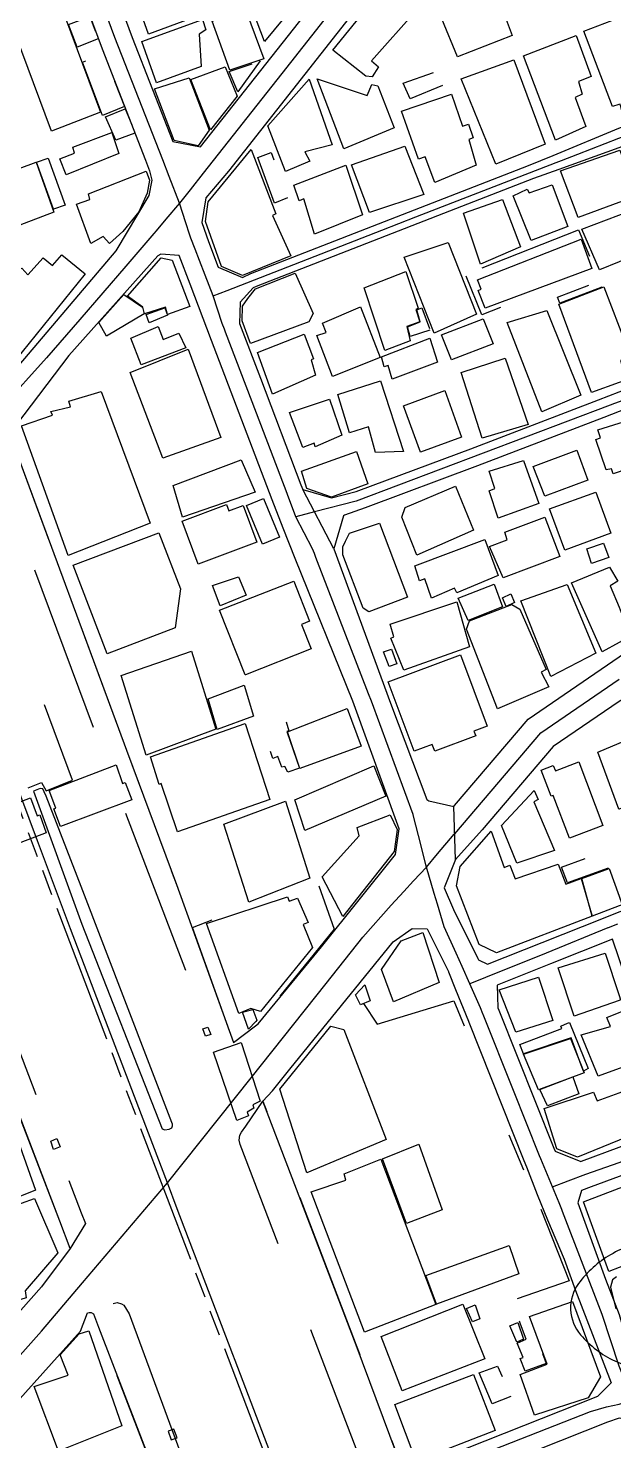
# Model space of a CAD drawing. Header units: millimetres. Extents: x 198785 to 203305, y 542885 to 545889.
# Drawn here: x 202082.1 to 202209.3, y 545087.1 to 545394.1 of the extents above; entities that cross this region are included whole.
import ezdxf

# ---------------------------------------------------------------- set-up
doc = ezdxf.new("R2010")
doc.units = ezdxf.units.MM
for name, pattern in [('FENCE_25K', [54.3, 28.7, -9.2, -16.4]), ('HIDDEN_BULD_25K', [28.8, 18.4, -10.4]), ('HIDDEN_IN_25K', [56.5, 36.5, -20]), ('HIDDEN_SIGUNGU_25K', [51.2, 30.4, -3.2, 5.6, -3.2, 5.6, -3.2])]:
    doc.linetypes.add(name, pattern=pattern)
for name, color, linetype in [('A0013114', 253, 'Continuous'), ('A0013117', 253, 'Continuous'), ('A0023214', 253, 'Continuous'), ('A0023217', 253, 'Continuous'), ('A0033324', 253, 'Continuous'), ('A0043325', 253, 'Continuous'), ('A0053326', 253, 'Continuous'), ('B0014111', 253, 'Continuous'), ('B0014112', 253, 'Continuous'), ('B0014113', 253, 'Continuous'), ('B0014116', 253, 'Continuous'), ('B0014118', 253, 'Continuous'), ('B0014511', 253, 'Continuous'), ('B0024120', 253, 'Continuous'), ('C0076117', 253, 'Continuous'), ('C0523121', 253, 'Continuous'), ('F0017111', 253, 'Continuous'), ('G0018113', 253, 'Continuous')]:
    doc.layers.add(name, color=color, linetype=linetype)

# ---------------------------------------------------------------- blocks, each defined once
blk = doc.blocks.new('B0014511')
at = {"layer": 'B0014511'}
blk.add_lwpolyline([(-31.17, -1.27, 0.169014), (-29, -6.77, 0.105159), (-21.57, -12.43, 0.067248), (-11.97, -15.47, 0.053397), (0.67, -16.3, 0.053397), (13.19, -14.44, 0.067248), (22.51, -10.63, 0.105159), (29.45, -4.38, 0.169014), (31.17, 1.27, 0.169014), (29, 6.77, 0.105159), (21.57, 12.43, 0.067248), (11.97, 15.47, 0.053397), (-0.67, 16.3, 0.053397), (-13.19, 14.44, 0.067248), (-22.51, 10.63, 0.105159), (-29.45, 4.38, 0.169014)], format="xyb", close=True, dxfattribs=at)
for points in [[(16.58, 13.62), (16.58, -13.46)], [(-18.64, 12.26), (-18.64, -13.46)], [(-18.64, -0.94), (16.58, -0.94)]]:
    blk.add_lwpolyline(points, dxfattribs=at)

msp = doc.modelspace()

# ---------------------------------------------------------------- linework, layer by layer
at = {"layer": 'A0013114'}
for points in [[(202077.97, 545306), (202103.44, 545237.18), (202114.27, 545207.98), (202126.66, 545173.68), (202131.45, 545177.28), (202132.05, 545177.74), (202145.81, 545194.49), (202161.83, 545214.53)], [(202174.52, 545224.98), (202174.71, 545225.19), (202190.72, 545243.97), (202210.44, 545257.51), (202215.41, 545260.93), (202219.99, 545264.12), (202231.32, 545268.96), (202298.35, 545293.92), (202300.14, 545295.19), (202300.19, 545295.25)], [(202303.25, 545285.94), (202295.74, 545283.37), (202286.27, 545279.8), (202249.75, 545266.33), (202235.05, 545259.68), (202224.42, 545255.14), (202215.69, 545250.85), (202210.44, 545247.81), (202196.12, 545237.98), (202180.72, 545219.91), (202174.9, 545213.46)], [(202091.18, 545128.94), (202088.91, 545134.88), (202061.04, 545207.8), (202041.96, 545258.97), (202040.16, 545260.24)], [(202163.6, 545080.31), (202153.34, 545107.92), (202133.06, 545160.92), (202135.14, 545163.15), (202138.87, 545167.9), (202161.37, 545195.55), (202165.5, 545198.43)], [(202096.22, 545114.68), (202097.3, 545111.82), (202114.16, 545068.19), (202119.46, 545054.47), (202123.86, 545043.1), (202133.63, 545014.91), (202131.42, 545012.22), (202096.2, 544996.21), (202086.64, 544993.03)]]:
    msp.add_lwpolyline(points, dxfattribs=at)
at = {"layer": 'A0013117'}
for points in [[(202074.94, 545472.99), (202084.16, 545449.44), (202090.42, 545430.48), (202104.65, 545392.09), (202113.48, 545369.49), (202119.52, 545368.32), (202152.78, 545410.54), (202151.73, 545413.45), (202145.38, 545430.56), (202137.03, 545453.11), (202137, 545453.19), (202135.5, 545457.38), (202134.5, 545460.77), (202133.32, 545464.77), (202118.47, 545503.88), (202118.3, 545504.25), (202117.57, 545504.69), (202112.63, 545506.42)], [(202014.79, 545467.94), (202035.53, 545475.89), (202037.8, 545476.78), (202039.58, 545477.47), (202042.59, 545478.64), (202058.1, 545484.67), (202058.52, 545484.85), (202064.78, 545482), (202064.81, 545481.94), (202083.83, 545428.1), (202098.1, 545389.6), (202107.57, 545365.38), (202108.39, 545363.07), (202108.89, 545361.06), (202108.28, 545357.7), (202101.09, 545345.74), (202080.01, 545320.86), (202073.35, 545322.8)], [(202265.26, 545397.19), (202259.98, 545412.01), (202252.89, 545430.78), (202251.6, 545433.61), (202244.01, 545436.47), (202210.39, 545423.4), (202188.52, 545414.72), (202165.34, 545406.28), (202165.28, 545406.26), (202159.34, 545404.08), (202156.1, 545401.84), (202125.54, 545363.04), (202120.65, 545357.25), (202119.75, 545351.87), (202121.22, 545347.72), (202123.34, 545342.14), (202128.64, 545339.93), (202130.41, 545340.75), (202171.21, 545356.64), (202190.78, 545364.23), (202196.13, 545366.44), (202210.41, 545372.37), (202264.28, 545393.37), (202265.26, 545397.19)], [(202277.52, 545341.18), (202282.26, 545348.84), (202274.65, 545370.88), (202268.3, 545388.68), (202264.95, 545389.34), (202210.41, 545368.07), (202197.38, 545363.41), (202191.86, 545361.44), (202172.29, 545353.85), (202131.59, 545337.99), (202130.95, 545337.69), (202128.14, 545334.54), (202127.98, 545329.91), (202132.5, 545318.01), (202141.26, 545294.85), (202141.74, 545293.83), (202147.93, 545292.01), (202153.33, 545293.42), (202153.91, 545293.63), (202178.26, 545302.72), (202205.95, 545313.35), (202210.42, 545315.07), (202277.52, 545341.18)], [(202161.83, 545214.53), (202162.63, 545220.14), (202152.58, 545247.82), (202140.06, 545278.88), (202137.43, 545285.41), (202135.07, 545291.62), (202121.88, 545326.24), (202117.22, 545338.47), (202114.85, 545344.7), (202110.86, 545344.99), (202110.25, 545344.61), (202090.88, 545322.95), (202079.49, 545307.96), (202077.97, 545306)], [(202300.19, 545295.25), (202301.25, 545297.78), (202300.42, 545300.68), (202290.27, 545328.65), (202287.86, 545334.66), (202282.37, 545337.73), (202281.2, 545337.24), (202210.42, 545310.79), (202207.09, 545309.51), (202179.67, 545298.98), (202155.28, 545289.87), (202150.78, 545288.26), (202150.56, 545288.15), (202148.48, 545280.96), (202160.79, 545247.44), (202168.65, 545226.48), (202169.12, 545226.2), (202174.52, 545224.98)], [(202174.9, 545213.46), (202172.45, 545207.3), (202174.49, 545202.59), (202179.73, 545191.95), (202179.87, 545191.61), (202181.83, 545190.68), (202193.7, 545195.39), (202207.05, 545200.72), (202210.45, 545202.07), (202211.11, 545202.31), (202226.34, 545207.83), (202234.4, 545210.8), (202240.55, 545213.06), (202259.6, 545220.08), (202318.24, 545243.52), (202320.26, 545248.23), (202313.72, 545265.2), (202306.51, 545283.92), (202303.25, 545285.94)], [(202091.18, 545128.94), (202084.97, 545120.57), (202054.05, 545085.74), (202048.9, 545086.71), (202026.64, 545148.51), (202003.22, 545208.93), (202002.59, 545210.4), (202003.29, 545217.12), (202006.02, 545220.26), (202040.16, 545260.24)], [(202165.5, 545198.43), (202168.77, 545198.36), (202173.34, 545189.08), (202173.36, 545189.02), (202174.92, 545185.21), (202177.73, 545178.31), (202177.82, 545178.1), (202189.77, 545148.02), (202190.3, 545146.65), (202192.61, 545140.61), (202194.9, 545135.15), (202198.48, 545126.61), (202200.96, 545119.81), (202208.71, 545099.7), (202205.73, 545096.75), (202165.21, 545080.64), (202163.6, 545080.31)], [(202209.01, 545196.11), (202195.54, 545190.75), (202183.96, 545186.15), (202184.11, 545181.2), (202184.31, 545180.72), (202196.23, 545150.73), (202196.53, 545150.05), (202202.14, 545147.84), (202202.3, 545147.9), (202210.47, 545150.94), (202222.75, 545155.62), (202210.46, 545191.86), (202209.01, 545196.11)], [(202213.44, 545104.1), (202217.89, 545101.68), (202276.46, 545124.61), (202287.66, 545128.78), (202307.94, 545136.79), (202309.24, 545139.57), (202295.92, 545175.08), (202289.66, 545175.07), (202261.19, 545163.89), (202258.12, 545162.68), (202252.35, 545160.48), (202229.17, 545151.66), (202223.54, 545149.52), (202210.47, 545144.54), (202204.4, 545142.28), (202202.27, 545141.48), (202201.47, 545138.84), (202207.51, 545122.27), (202210.48, 545114.59), (202213.44, 545104.1)], [(202086.64, 544993.03), (202085.36, 544994.04), (202072.79, 545027.45), (202069.28, 545037.95), (202065.62, 545048.92), (202057.11, 545072.89), (202071.34, 545086.41), (202093.4, 545110.95), (202094.91, 545114.95), (202095.28, 545115.03), (202095.71, 545114.97), (202096.22, 545114.68)], [(202228.47, 545046.26), (202212.8, 545090.34), (202212.17, 545091.69), (202210.48, 545092.05), (202207.95, 545091.18), (202167.43, 545075.07), (202166.63, 545074.16), (202166.41, 545072.91)]]:
    msp.add_lwpolyline(points, dxfattribs=at)
at = {"layer": 'A0023214'}
for points in [[(202112.29, 545143.17), (202109.1, 545151.54), (202091.26, 545198.36), (202084.11, 545217.47), (202059.84, 545282.32)], [(202112.29, 545143.17), (202130.5, 545166.03), (202146.8, 545186.5), (202154.79, 545196.53), (202160.9, 545203.55), (202163.66, 545206.52), (202165.77, 545208.79), (202168.56, 545211.79), (202170.99, 545214.65), (202174.64, 545218.96), (202174.72, 545219.05), (202193.42, 545240.97), (202210.44, 545252.66)], [(202166.13, 545001.43), (202158.84, 545021.04), (202158.79, 545021.18), (202150.98, 545041.67), (202150.74, 545042.31), (202142.63, 545063.57), (202141.27, 545067.14), (202140.74, 545068.54), (202139.97, 545070.57), (202138.59, 545074.18), (202127, 545104.58), (202126.52, 545105.86), (202114.44, 545137.54), (202112.29, 545143.17)]]:
    msp.add_lwpolyline(points, dxfattribs=at)
at = {"layer": 'A0023217'}
for points in [[(202114.95, 545356.06), (202112.69, 545361.87), (202111.29, 545365.47), (202100.91, 545392.09), (202088.78, 545424.83), (202087.57, 545428.1), (202068.51, 545481.96), (202067.34, 545484.44), (202065.64, 545488.04), (202064.73, 545489.97)], [(202156.76, 545407), (202154.72, 545405.45), (202154.33, 545405.15), (202152.01, 545402.84), (202148.17, 545398.24), (202137.16, 545384.25), (202120.1, 545362.6), (202117.23, 545358.95), (202114.95, 545356.06)], [(202122.22, 545335.93), (202125.25, 545337.11), (202158.91, 545350.2), (202166.31, 545353.08), (202196.76, 545364.92), (202197.94, 545365.37), (202201.49, 545366.75), (202210.41, 545370.22), (202267.01, 545392.29), (202269.13, 545393.11)], [(202114.95, 545356.06), (202111.99, 545352.6), (202109.83, 545350.09), (202109.33, 545349.51), (202103.29, 545342.41), (202093.25, 545330.8), (202086.03, 545322.45), (202076.39, 545311.76), (202056.91, 545290.16), (202038.89, 545265.33), (202036.91, 545262.6), (202020.77, 545243.72), (202002.44, 545222.27), (201997.14, 545216.06)], [(202122.22, 545335.93), (202120.49, 545340.43), (202119.27, 545343.62), (202118.32, 545346.09), (202117.42, 545348.44), (202117.09, 545349.31), (202116.3, 545351.8), (202114.95, 545356.06)], [(202287.74, 545342.73), (202279.86, 545339.51), (202276.13, 545337.99), (202210.42, 545312.93), (202209.44, 545312.56), (202208.47, 545312.19), (202153.33, 545291.3), (202144.29, 545288.96), (202140.24, 545287.92)], [(202140.24, 545287.92), (202138.41, 545292.73), (202138.31, 545292.98), (202131.67, 545310.4), (202124.93, 545328.07), (202124.7, 545328.67), (202124.23, 545329.91), (202122.22, 545335.93)], [(202177.98, 545186.46), (202176.31, 545190.19), (202175.01, 545193.08), (202172.45, 545198.81), (202170.98, 545203.72), (202170.28, 545206.07), (202168.56, 545211.79), (202166.84, 545218.66), (202165.72, 545223.16), (202165.69, 545223.24), (202156.62, 545247.82), (202156, 545249.44), (202144.57, 545279.1), (202144.25, 545279.91), (202143.85, 545280.96), (202140.24, 545287.92)], [(202210.1, 545199.42), (202208.03, 545198.58), (202207.97, 545198.56), (202194.62, 545193.07), (202181.41, 545187.83), (202177.98, 545186.46)], [(202195.96, 545142.34), (202193.45, 545148.37), (202193.17, 545149.04), (202187.49, 545163.24), (202180.91, 545179.75), (202180.86, 545179.88), (202180.33, 545181.2), (202177.98, 545186.46)], [(202195.96, 545142.34), (202199.37, 545143.61), (202203.21, 545145.04), (202210.47, 545147.6), (202216.82, 545150.02), (202223.16, 545152.44), (202225.54, 545153.35)], [(202052.28, 545074.42), (202053.17, 545075.41), (202055.56, 545078.09), (202055.81, 545078.37), (202074.94, 545099.79), (202084.91, 545110.95), (202093.83, 545121.44), (202112.29, 545143.17)], [(202213.35, 545096.07), (202211.06, 545101.88), (202210.48, 545103.34), (202206.73, 545114.58), (202198.13, 545136.97), (202197.97, 545137.38), (202197.41, 545138.84), (202195.96, 545142.34)], [(202140.74, 545068.54), (202164.52, 545077.89), (202166.15, 545078.53), (202175.61, 545082.25), (202204.26, 545093.46), (202207.71, 545094.5), (202209.09, 545094.79), (202210.48, 545095.08), (202210.68, 545095.15), (202213.35, 545096.07)]]:
    msp.add_lwpolyline(points, dxfattribs=at)
at = {"layer": 'A0033324', "linetype": 'HIDDEN_IN_25K', "flags": 128}
for points in [[(202114.27, 545207.98), (202126.66, 545173.68), (202124.86, 545174.13), (202121.3, 545176.17), (202103.09, 545223.82), (202097.7, 545238.29), (202076.35, 545295.54), (202075.02, 545298.98), (202077.97, 545306), (202103.44, 545237.18), (202114.27, 545207.98)], [(202094.47, 545134.35), (202091.18, 545128.94), (202088.91, 545134.88), (202061.04, 545207.8), (202041.96, 545258.97), (202040.16, 545260.24), (202043, 545263.88), (202044.78, 545263.58), (202046.64, 545260.72), (202065.72, 545209.56), (202069.72, 545199.09), (202093.58, 545136.66), (202094.47, 545134.35)], [(202181.33, 545031.98), (202185.4, 545029.59), (202191.39, 545031.99), (202210.5, 545039.34), (202228.47, 545046.26), (202228.69, 545042.55), (202227.75, 545039.55), (202222.32, 545037.46), (202210.5, 545032.91), (202200.43, 545029.11), (202184.52, 545023.34), (202183.67, 545023.31), (202182.54, 545023.3), (202181.77, 545023.41), (202180.15, 545023.81), (202177.9, 545024.84), (202176.21, 545026.76), (202172.5, 545037.35), (202172.64, 545041.18), (202172.63, 545045.78), (202160.37, 545078.65), (202154.93, 545082.21), (202154.48, 545082.39), (202128.14, 545151.52), (202127.92, 545152.42), (202128.01, 545153.57), (202128.42, 545154.22), (202129.32, 545155.52), (202133.06, 545160.92), (202153.34, 545107.92), (202163.6, 545080.31), (202166.41, 545072.91), (202181.33, 545031.98)], [(202135.01, 545003.44), (202091.83, 544985.54), (202090.26, 544985.37), (202089.52, 544985.5), (202088.48, 544985.76), (202087.34, 544986.68), (202086.77, 544987.31), (202085.97, 544988.19), (202084.87, 544989.7), (202084.82, 544992.14), (202085.36, 544994.04), (202086.64, 544993.03), (202096.2, 544996.21), (202131.42, 545012.22), (202133.63, 545014.91), (202123.86, 545043.1), (202119.46, 545054.47), (202114.16, 545068.19), (202097.3, 545111.82), (202096.22, 545114.68), (202095.82, 545114.91), (202099.21, 545116.72), (202101.36, 545117.17), (202102.32, 545116.86), (202102.85, 545116.62), (202103.99, 545114.68), (202131.71, 545039.71), (202133.61, 545034.71), (202140.14, 545017.57), (202140.81, 545014.89), (202140.79, 545013.07), (202140.79, 545011.95), (202140.66, 545009.68), (202140.5, 545008.79), (202138.97, 545005.85), (202137.58, 545004.56), (202135.01, 545003.44)]]:
    msp.add_lwpolyline(points, dxfattribs=at)
at = {"layer": 'A0043325'}
for points in [[(202101.15, 545234.04), (202102.57, 545229.96), (202103.12, 545230.18), (202104.55, 545226.38), (202089.08, 545220.62), (202087.61, 545224.46), (202088.05, 545224.61), (202086.62, 545228.41), (202101.15, 545234.04)], [(202082.57, 545226.86), (202084.01, 545222.96), (202084.55, 545223.15), (202085.98, 545219.23), (202067.84, 545212.33), (202066.56, 545215.82), (202065.26, 545215.37), (202063.71, 545219.61), (202082.57, 545226.86)], [(202129.89, 545157.74), (202127.38, 545156.69), (202122.3, 545171.59), (202128.33, 545173.67), (202132.48, 545160.9), (202130.89, 545160.11), (202131.1, 545159.37), (202129.63, 545158.55), (202129.89, 545157.74)]]:
    msp.add_lwpolyline(points, dxfattribs=at)
at = {"layer": 'A0053326'}
for points in [[(202210.42, 545310.79), (202207.09, 545309.51), (202179.67, 545298.98), (202155.28, 545289.87), (202150.78, 545288.26), (202150.56, 545288.15), (202148.48, 545280.96), (202141.74, 545293.83), (202147.93, 545292.01), (202153.33, 545293.42), (202153.91, 545293.63), (202178.26, 545302.72), (202205.95, 545313.35), (202210.42, 545315.07)], [(202210.44, 545247.81), (202196.12, 545237.98), (202180.72, 545219.91), (202174.9, 545213.46), (202174.52, 545224.98), (202174.71, 545225.19), (202190.72, 545243.97), (202210.44, 545257.51)]]:
    msp.add_lwpolyline(points, dxfattribs=at)
at = {"layer": 'B0014111'}
for points in [[(202149.17, 545410.29), (202133.41, 545391.2), (202127.57, 545406.58), (202129.79, 545407.69), (202130.85, 545410.05), (202130.54, 545411.98), (202146.21, 545417.85), (202149.17, 545410.29)], [(202125.87, 545399.29), (202108.18, 545392.76), (202103.32, 545406.47), (202120.57, 545412.91), (202125.87, 545399.29)], [(202187.24, 545392.47), (202175.35, 545387.88), (202168.53, 545404.47), (202180.91, 545409.38), (202187.24, 545392.47)], [(202158.17, 545385.66), (202156.82, 545383.54), (202155.43, 545383.65), (202148.21, 545389.33), (202159.65, 545403.37), (202163.94, 545404.86), (202166.55, 545398.18), (202156.63, 545386.99), (202158.17, 545385.66)], [(202097.8, 545375.83), (202087.15, 545371.69), (202078.13, 545395.85), (202088.82, 545400), (202097.8, 545375.83)], [(202133.25, 545387.45), (202125.85, 545384.99), (202122.01, 545395.62), (202127.04, 545397.52), (202126.29, 545399.29), (202128.56, 545400.1), (202133.25, 545387.45)], [(202119.67, 545385.74), (202109.95, 545382.23), (202106.78, 545391.18), (202119.94, 545395.99), (202120.62, 545393.75), (202119.17, 545392.79), (202119.67, 545385.74)], [(202127.44, 545379.31), (202121.64, 545372.04), (202117.42, 545382.96), (202124.83, 545385.73), (202127.44, 545379.31)], [(202121.35, 545371.93), (202118.98, 545368.56), (202113.8, 545369.68), (202109.49, 545380.94), (202117.03, 545383.3), (202121.35, 545371.93)], [(202143.27, 545365.19), (202137.98, 545362.96), (202134.1, 545372.87), (202143.11, 545383), (202148.08, 545368.73), (202142.15, 545367.25), (202143.27, 545365.19)], [(202144.85, 545383.08), (202155.73, 545379.49), (202156.74, 545381.87), (202157.99, 545381.58), (202161.57, 545372.42), (202150.6, 545367.85), (202144.85, 545383.08)], [(202101.74, 545366.84), (202090.34, 545362.2), (202088.91, 545365.73), (202092.15, 545366.93), (202091.72, 545368.23), (202100.26, 545371.43), (202101.74, 545366.84)], [(202090.06, 545355.64), (202087.54, 545354.74), (202083.87, 545364.97), (202086.38, 545365.88), (202090.06, 545355.64)], [(202139.12, 545344.64), (202128.63, 545340.36), (202124.07, 545342.31), (202120.59, 545352.05), (202121.15, 545356.39), (202130.5, 545367.75), (202135.88, 545353.72), (202135.14, 545353.4), (202139.12, 545344.64)], [(202083.79, 545364.97), (202087.61, 545354.13), (202072.23, 545348.23), (202069.42, 545355.85), (202067.42, 545354.87), (202067.43, 545355.56), (202065.82, 545355.47), (202064.89, 545356.37), (202065.27, 545358.13), (202083.79, 545364.97)], [(202102.59, 545349.88), (202099.74, 545347.33), (202098.35, 545348.81), (202095.64, 545347.33), (202092.58, 545355.87), (202095.44, 545356.87), (202095.18, 545358.13), (202107.7, 545363.04), (202108.42, 545361.05), (202107.89, 545358.21), (202106.06, 545354.15), (202102.59, 545349.88)], [(202074.1, 545347.33), (202076.55, 545339.84), (202080.65, 545341.97), (202081.97, 545340.47), (202085.29, 545344.22), (202087.3, 545342.51), (202089.33, 545344.85), (202094.45, 545340.69), (202079.2, 545321.88), (202074.94, 545322.87), (202066.2, 545344.82), (202074.1, 545347.33)], [(202117.19, 545333.61), (202112.34, 545331.86), (202111.88, 545333.47), (202107.31, 545332.02), (202106.97, 545333.5), (202103.6, 545335.88), (202110.98, 545344.2), (202113.3, 545343.69), (202117.19, 545333.61)], [(202143.02, 545330.31), (202130.39, 545325.56), (202128.58, 545330.51), (202128.62, 545333.71), (202129.79, 545335.34), (202131.47, 545337.45), (202140.05, 545340.86), (202143.95, 545332.1), (202143.02, 545330.31)], [(202107.22, 545332.05), (202099.09, 545327.17), (202097.41, 545330.13), (202102.86, 545336.21), (202106.92, 545333.46), (202107.22, 545332.05)], [(202110.26, 545329.24), (202111.36, 545326.42), (202114.81, 545327.81), (202116.28, 545324.64), (202106.61, 545320.93), (202104.34, 545326.75), (202110.26, 545329.24)], [(202144.48, 545318.68), (202135.15, 545314.59), (202131.86, 545323.61), (202142.02, 545327.62), (202144.06, 545322.25), (202143.51, 545322.06), (202144.48, 545318.68)], [(202123.88, 545305.17), (202111.29, 545300.67), (202104.18, 545319.3), (202116.78, 545324.35), (202123.88, 545305.17)], [(202158.6, 545317.45), (202163.63, 545302.11), (202157.55, 545301.87), (202155.99, 545307.47), (202151.87, 545306.14), (202149.36, 545314.46), (202158.6, 545317.45)], [(202108.55, 545286.52), (202090.71, 545279.51), (202080.62, 545307.66), (202087.32, 545309.97), (202086.95, 545310.81), (202091.27, 545311.79), (202090.87, 545313.03), (202097.94, 545315.14), (202108.55, 545286.52)], [(202150.22, 545305.67), (202144.44, 545303.12), (202144.21, 545303.95), (202141.73, 545303), (202138.8, 545310.59), (202147.54, 545313.5), (202150.22, 545305.67)], [(202167.32, 545301.94), (202167.29, 545301.93), (202167.27, 545301.98), (202163.62, 545312.06), (202172.55, 545315.37), (202176.22, 545305.24), (202167.32, 545301.94)], [(202218.11, 545300.51), (202210.43, 545297.69), (202209.15, 545297.22), (202208.76, 545298.37), (202207.65, 545298.13), (202205.36, 545304.71), (202206.37, 545305.07), (202205.81, 545306.83), (202210.43, 545308.26), (202214.93, 545309.66), (202218.11, 545300.51)], [(202155.86, 545295.07), (202147.93, 545292.18), (202142.62, 545294.07), (202141.44, 545297.85), (202153.41, 545302.09), (202155.86, 545295.07)], [(202131.35, 545293.25), (202115.61, 545287.87), (202113.54, 545294.73), (202128.35, 545300.3), (202131.35, 545293.25)], [(202193.02, 545290.78), (202184.19, 545287.62), (202182.22, 545293.56), (202183.46, 545294.03), (202182.2, 545297.83), (202189.7, 545300.18), (202193.02, 545290.78)], [(202178.82, 545284.99), (202166.51, 545279.58), (202163.26, 545287.84), (202163.95, 545289.96), (202174.93, 545294.56), (202178.82, 545284.99)], [(202136.68, 545283.51), (202132.98, 545281.98), (202129.51, 545290.4), (202133.21, 545291.92), (202136.68, 545283.51)], [(202125.16, 545290.58), (202125.66, 545289.24), (202128.73, 545290.39), (202131.74, 545282.37), (202119.01, 545277.59), (202115.5, 545286.95), (202125.16, 545290.58)], [(202164.5, 545270.42), (202156.08, 545267.25), (202154.86, 545268.09), (202150.43, 545279.65), (202150.45, 545281.37), (202150.96, 545282.59), (202151.89, 545284.39), (202158.4, 545286.51), (202164.5, 545270.42)], [(202113.96, 545263.81), (202099.2, 545258.15), (202091.85, 545277.4), (202110.44, 545284.46), (202115.12, 545272.29), (202113.96, 545263.81)], [(202210.44, 545268.28), (202210.9, 545267.13), (202212.39, 545267.77), (202214.95, 545263.14), (202210.44, 545260.62), (202206.76, 545258.58), (202200.08, 545273.53), (202208.33, 545276.94), (202210.18, 545273.96), (202208.52, 545272.91), (202210.44, 545268.28)], [(202129.41, 545270.9), (202123.76, 545268.56), (202122.13, 545272.99), (202127.73, 545274.85), (202129.41, 545270.9)], [(202129.29, 545253.59), (202129.17, 545253.54), (202123.62, 545267.64), (202139.78, 545273.94), (202143.18, 545265.21), (202142.32, 545264.87), (202141.42, 545264.52), (202143.55, 545259.25), (202129.29, 545253.59)], [(202185.08, 545268.38), (202177.63, 545265.36), (202175.51, 545270.24), (202183.31, 545273.27), (202185.08, 545268.38)], [(202205.36, 545258.27), (202195.6, 545253.23), (202189.11, 545269.66), (202199.17, 545273.21), (202205.36, 545258.27)], [(202177.97, 545259.64), (202163.7, 545254.59), (202160.84, 545261.52), (202161.5, 545261.84), (202160.72, 545264.56), (202175.15, 545269.45), (202177.97, 545259.64)], [(202195.16, 545250.94), (202184.01, 545246.18), (202177.28, 545263.51), (202177.96, 545265.3), (202187.13, 545268.87), (202188.84, 545267.86), (202194.56, 545254.73), (202193.48, 545254.17), (202195.16, 545250.94)], [(202122.8, 545241.75), (202107.71, 545236.1), (202102.24, 545253.43), (202117.54, 545258.73), (202122.8, 545241.75)], [(202179.28, 545240.32), (202170.38, 545236.98), (202169.84, 545238.44), (202165.93, 545236.97), (202160.27, 545252.05), (202175.96, 545257.94), (202181.79, 545242.4), (202178.91, 545241.32), (202179.28, 545240.32)], [(202130.99, 545244.62), (202123.13, 545241.66), (202121.14, 545248.36), (202129, 545251.36), (202130.99, 545244.62)], [(202154.39, 545238.09), (202141.07, 545233.25), (202138.41, 545241.18), (202151.38, 545246.25), (202154.39, 545238.09)], [(202129.22, 545243.03), (202134.55, 545226.48), (202114.5, 545219.46), (202110.91, 545229.97), (202110.5, 545229.74), (202108.61, 545235.77), (202129.22, 545243.03)], [(202210.45, 545224.41), (202210.38, 545224.38), (202205.79, 545236.76), (202210.44, 545238.72), (202224.21, 545244.54), (202228.87, 545231.92), (202210.45, 545224.41)], [(202159.73, 545227.17), (202142.19, 545219.77), (202140, 545226.41), (202157.15, 545233.77), (202159.73, 545227.17)], [(202201.66, 545234.64), (202206.93, 545220.83), (202199.67, 545218.07), (202196.12, 545227.37), (202195.65, 545227.19), (202193.49, 545232.86), (202196.14, 545233.87), (202196.59, 545232.7), (202201.66, 545234.64)], [(202196.37, 545215.4), (202188.2, 545212.63), (202184.92, 545220.8), (202192, 545228.47), (202192.84, 545226.45), (202191.92, 545225.94), (202196.37, 545215.4)], [(202143.28, 545209.39), (202129.98, 545204.14), (202124.53, 545221.09), (202137.98, 545226.13), (202143.28, 545209.39)], [(202161.6, 545215.15), (202150.45, 545201.04), (202145.91, 545209.68), (202153.93, 545218.59), (202153.52, 545220.41), (202160.71, 545223.18), (202162.22, 545219.97), (202161.6, 545215.15)], [(202182.65, 545219.59), (202185.5, 545211.73), (202186.73, 545212.19), (202187.89, 545209.26), (202197.2, 545212.41), (202198.85, 545208.08), (202202.22, 545209.3), (202204.56, 545201.1), (202183.8, 545193.15), (202180.06, 545194.99), (202175.13, 545207.7), (202175.91, 545211.89), (202182.65, 545219.59)], [(202210.45, 545203.36), (202204.59, 545201.11), (202202.31, 545209.34), (202208.27, 545211.52), (202210.45, 545205.5), (202211.14, 545203.62), (202210.45, 545203.36)], [(202138.43, 545205.34), (202138.77, 545204.37), (202140.59, 545205.02), (202142.89, 545199.72), (202141.83, 545199.3), (202143.84, 545194.31), (202132.55, 545180.42), (202130.42, 545181.05), (202127.85, 545179.99), (202120.8, 545199.57), (202138.43, 545205.34)], [(202171.32, 545186.73), (202161.39, 545182.52), (202158.84, 545189.54), (202163.11, 545195.8), (202167.83, 545197.61), (202171.32, 545186.73)], [(202196.02, 545178.46), (202188.03, 545175.95), (202184.38, 545185.11), (202192.95, 545187.86), (202196.02, 545178.46)], [(202202.71, 545167.46), (202202.2, 545168.74), (202200.04, 545174.66), (202189.67, 545171.19), (202188.88, 545173.24), (202194, 545175.19), (202198.03, 545176.73), (202197.76, 545177.26), (202199.25, 545177.87), (202199.67, 545178.04), (202203.74, 545168), (202202.71, 545167.46)], [(202159.81, 545152.62), (202142.56, 545145.38), (202136.75, 545163.53), (202147.82, 545177.26), (202150.61, 545176.47), (202159.81, 545152.62)], [(202202.2, 545168.74), (202202.71, 545167.46), (202202.84, 545167.12), (202192.94, 545163.4), (202189.68, 545171.16), (202199.91, 545174.55), (202202.2, 545168.74)], [(202201.71, 545162.5), (202194.85, 545159.9), (202193.2, 545163.45), (202200.38, 545166.18), (202201.71, 545162.5)], [(202214.45, 545164.24), (202218.02, 545155.58), (202210.47, 545152.47), (202201.43, 545148.75), (202196.94, 545150.54), (202194.19, 545159.36), (202204.91, 545162.9), (202205.71, 545161), (202210.46, 545162.77), (202214.45, 545164.24)], [(202083.62, 545141.57), (202065.81, 545134.38), (202064.86, 545136.64), (202062.65, 545143.28), (202060.43, 545148.65), (202078.61, 545155.68), (202083.62, 545141.57)], [(202171.99, 545137.3), (202164.25, 545134.31), (202159.01, 545148.39), (202166.92, 545151.57), (202171.99, 545137.3)], [(202170.61, 545116.71), (202155.13, 545110.75), (202143.55, 545141.21), (202151.1, 545143.77), (202150.71, 545145.16), (202158.67, 545148.29), (202170.61, 545116.71)], [(202215.94, 545144.96), (202216.24, 545144.15), (202217.88, 545144.77), (202223.6, 545129.65), (202210.47, 545124.75), (202208.18, 545123.89), (202202.73, 545139.08), (202210.47, 545141.99), (202213.1, 545142.97), (202212.8, 545143.74), (202215.94, 545144.96)], [(202081.6, 545118.19), (202076.36, 545116.49), (202069.23, 545134.73), (202083.41, 545139.75), (202088.5, 545127.95), (202081.38, 545119.71), (202081.6, 545118.19)], [(202188.69, 545123.38), (202170.8, 545116.84), (202168.43, 545123.01), (202186.55, 545129.56), (202188.69, 545123.38)], [(202181.25, 545104.97), (202163.3, 545097.99), (202158.72, 545109.76), (202176.47, 545116.84), (202181.25, 545104.97)], [(202203.7, 545096.45), (202192.06, 545092.71), (202188.92, 545101.56), (202194.81, 545103.8), (202190.95, 545114.15), (202200.33, 545117.37), (202206.37, 545101.04), (202203.7, 545096.45)], [(202102.4, 545090.36), (202088.62, 545084.87), (202083.34, 545098.89), (202090.74, 545101.42), (202088.99, 545105.81), (202093.12, 545110.36), (202095.24, 545111.03), (202102.4, 545090.36)], [(202183.52, 545089.33), (202166.33, 545082.71), (202161.71, 545095.02), (202178.84, 545101.51), (202183.52, 545089.33)]]:
    msp.add_lwpolyline(points, dxfattribs=at)
at = {"layer": 'B0014112'}
for points in [[(202174.04, 545379.74), (202176.43, 545372.79), (202177.75, 545373.23), (202178.73, 545370.27), (202177.79, 545369.93), (202179.4, 545364.32), (202170.42, 545360.53), (202168.34, 545366.13), (202166.89, 545365.61), (202163.16, 545376.08), (202174.04, 545379.74)], [(202168.03, 545357.94), (202156.24, 545354.01), (202152.28, 545364.4), (202163.91, 545368.42), (202168.03, 545357.94)], [(202210.41, 545356.18), (202201.53, 545352.95), (202197.74, 545363.1), (202210.41, 545367.53), (202210.6, 545367.6), (202214.15, 545357.53), (202210.41, 545356.18)], [(202151.05, 545364.34), (202154.67, 545353.53), (202144.27, 545349.33), (202141.92, 545357), (202140.93, 545356.6), (202139.75, 545359.98), (202151.05, 545364.34)], [(202195.9, 545360.05), (202199.33, 545351.01), (202191.34, 545347.94), (202187.39, 545357.66), (202190.49, 545359.13), (202190.92, 545358.32), (202195.9, 545360.05)], [(202189.02, 545346.6), (202180.3, 545342.78), (202176.65, 545353.88), (202185.12, 545356.89), (202189.02, 545346.6)], [(202210.42, 545343.29), (202206.21, 545341.56), (202202.32, 545350.4), (202210.41, 545353.44), (202216.84, 545355.86), (202219.92, 545347.19), (202210.42, 545343.29)], [(202179.48, 545331.93), (202170.23, 545327.79), (202163.74, 545344.3), (202173.3, 545347.53), (202179.48, 545331.93)], [(202204.49, 545341.85), (202181.32, 545333.28), (202179.83, 545337.11), (202180.48, 545337.37), (202179.68, 545339.43), (202202.21, 545348.22), (202204.49, 545341.85)], [(202165.04, 545326.14), (202159.51, 545324.08), (202155.02, 545337.69), (202164.1, 545341.25), (202166.78, 545333.26), (202166.28, 545332.93), (202167.15, 545330.3), (202164.34, 545329.27), (202165.04, 545326.14)], [(202158.5, 545322.54), (202148.19, 545318.42), (202144.78, 545327.33), (202146.76, 545327.96), (202145.97, 545330.02), (202154.23, 545333.51), (202158.5, 545322.54)], [(202183.1, 545325.48), (202174.03, 545322.06), (202171.88, 545327.48), (202180.92, 545330.95), (202183.1, 545325.48)], [(202170.97, 545321.54), (202161.12, 545317.85), (202160.27, 545320.82), (202159.43, 545320.53), (202158.79, 545322.66), (202169.29, 545326.72), (202170.97, 545321.54)], [(202190.72, 545307.97), (202180.66, 545304.99), (202176.1, 545319.25), (202185.67, 545322.4), (202190.72, 545307.97)], [(202208.67, 545284.36), (202198.63, 545280.65), (202195.31, 545289.63), (202205.38, 545293.25), (202208.67, 545284.36)], [(202197.53, 545279.31), (202185.24, 545274.64), (202182.3, 545281.49), (202186.09, 545282.92), (202185.62, 545284.56), (202194.29, 545287.81), (202197.53, 545279.31)], [(202184.18, 545275.15), (202175.18, 545271.42), (202174.7, 545272.41), (202169.66, 545270.26), (202168.25, 545274.47), (202167.09, 545273.99), (202166.07, 545277.29), (202181.25, 545282.98), (202184.18, 545275.15)], [(202210.46, 545182.81), (202200.71, 545179.38), (202197.17, 545189.93), (202207.39, 545193.07), (202210.46, 545183.88), (202210.78, 545182.93), (202210.46, 545182.81)]]:
    msp.add_lwpolyline(points, dxfattribs=at)
at = {"layer": 'B0014113'}
for points in [[(202218.06, 545378.24), (202211.21, 545375.55), (202210.66, 545377.61), (202210.41, 545377.53), (202209.01, 545377.06), (202202.76, 545393.48), (202210.4, 545396.36), (202211.59, 545396.8), (202218.06, 545378.24)], [(202203.21, 545372.71), (202196.6, 545369.77), (202189.64, 545388.09), (202201.11, 545392.52), (202204.35, 545383.61), (202201.62, 545382.5), (202202.4, 545379.78), (202200.92, 545379.06), (202203.21, 545372.71)], [(202194.37, 545368.9), (202183.64, 545364.53), (202176.1, 545383.11), (202187.57, 545387.21), (202194.37, 545368.9)], [(202210.42, 545317.11), (202204.41, 545314.94), (202197.35, 545334.14), (202207.09, 545337.89), (202210.42, 545329.17), (202212.91, 545322.67), (202210.72, 545321.87), (202212.07, 545317.7), (202210.42, 545317.11)], [(202202.13, 545314.37), (202193.63, 545310.71), (202186.11, 545330.11), (202194.76, 545332.78), (202202.13, 545314.37)], [(202203.66, 545295.89), (202194.27, 545292.4), (202191.78, 545298.83), (202201.26, 545302.41), (202203.66, 545295.89)], [(202210.46, 545168), (202205.86, 545166.34), (202202.22, 545175.33), (202208.56, 545177.13), (202207.77, 545179.11), (202210.46, 545180.21), (202212.23, 545180.94), (202216.59, 545170.21), (202210.46, 545168)]]:
    msp.add_lwpolyline(points, dxfattribs=at)
at = {"layer": 'B0014116', "linetype": 'HIDDEN_BULD_25K', "flags": 128}
for points in [[(202097.23, 545391.76), (202092.73, 545389.98), (202090.79, 545394.86), (202095.45, 545396.65), (202097.23, 545391.76)], [(202102.99, 545377.04), (202098.17, 545375.11), (202093.82, 545386.7), (202098.54, 545388.35), (202102.99, 545377.04)], [(202132.48, 545386.98), (202127.6, 545380.27), (202125.69, 545384.68), (202132.48, 545386.98)], [(202172.04, 545381.64), (202165.06, 545378.71), (202163.49, 545382.16), (202170.8, 545384.69), (202172.04, 545381.64)], [(202105.23, 545371.3), (202101.13, 545369.74), (202098.85, 545374.84), (202103.16, 545376.58), (202105.23, 545371.3)], [(202138.43, 545357.22), (202135.57, 545356.1), (202131.93, 545365.98), (202134.86, 545367.05), (202138.43, 545357.22)], [(202206.68, 545337.81), (202197.6, 545334.36), (202197.06, 545335.62), (202206.15, 545339.08), (202206.68, 545337.81)], [(202112.33, 545331.76), (202108.37, 545330.1), (202107.69, 545331.87), (202111.77, 545333.33), (202112.33, 545331.76)], [(202169.35, 545328.5), (202165.04, 545327.1), (202164.44, 545329.22), (202167.24, 545330.27), (202166.46, 545332.89), (202167.6, 545333.29), (202169.35, 545328.5)], [(202208.19, 545279.05), (202204.48, 545277.74), (202203.43, 545280.97), (202207.06, 545282.17), (202208.19, 545279.05)], [(202162.16, 545255.98), (202160.45, 545255.39), (202159.24, 545258.59), (202160.99, 545259.13), (202162.16, 545255.98)], [(202138.25, 545241.25), (202141.01, 545233.26), (202138.49, 545232.4), (202137.83, 545233.63), (202137.15, 545233.52), (202136.33, 545235.83), (202135.23, 545235.4), (202133.12, 545241.53), (202138.04, 545243.53), (202138.68, 545241.43), (202138.25, 545241.25)], [(202208.04, 545211.56), (202199.26, 545208.39), (202197.95, 545211.77), (202206.8, 545215.02), (202208.04, 545211.56)], [(202131.54, 545178.25), (202129.91, 545176.55), (202128.63, 545180.24), (202130.89, 545180.85), (202131.7, 545178.5), (202131.54, 545178.25)]]:
    msp.add_lwpolyline(points, dxfattribs=at)
at = {"layer": 'B0014118', "linetype": 'HIDDEN_BULD_25K', "flags": 128}
for points in [[(202187.69, 545269.27), (202185.91, 545268.41), (202185.12, 545270.34), (202186.93, 545271.16), (202187.69, 545269.27)], [(202156.39, 545182.72), (202154.29, 545181.89), (202153.18, 545184), (202155.19, 545186.21), (202156.39, 545182.72)], [(202180.21, 545113.61), (202178.61, 545112.95), (202177.28, 545115.86), (202179.18, 545116.64), (202180.21, 545113.61)], [(202194.61, 545103.95), (202190.03, 545102.25), (202188.91, 545105.03), (202189.59, 545105.23), (202188.27, 545108.34), (202190.25, 545109.19), (202188.8, 545113.04), (202190.81, 545113.9), (202194.61, 545103.95)], [(202189.7, 545109.19), (202188.19, 545108.56), (202186.67, 545112.1), (202188.43, 545112.8), (202189.7, 545109.19)], [(202186.91, 545096.78), (202182.88, 545095.13), (202180.01, 545101.9), (202184.02, 545103.31), (202186.91, 545096.78)]]:
    msp.add_lwpolyline(points, dxfattribs=at)
at = {"layer": 'B0024120', "linetype": 'FENCE_25K', "flags": 128}
for points in [[(202180.7, 545342.04), (202201.59, 545350.3), (202205.33, 545341.4), (202180.64, 545331.82), (202177.2, 545340.17)], [(202065.95, 545280.24), (202069.54, 545261.66), (202071.94, 545252.12), (202076.89, 545238.95), (202081.77, 545228.91), (202084.96, 545230.14), (202085.95, 545228.4), (202091.65, 545230.7), (202082.65, 545255.02), (202072.09, 545282.63)], [(202125.86, 545176), (202117.73, 545198.66), (202144.8, 545208.9), (202148.53, 545198.28), (202131.84, 545177.66), (202129.66, 545176.03)], [(202154.89, 545182.13), (202157.9, 545177.65), (202174.54, 545182.75), (202189.64, 545146)], [(202193.41, 545137.47), (202199.56, 545121.92), (202186.76, 545117.41)]]:
    msp.add_lwpolyline(points, dxfattribs=at)
at = {"layer": 'C0076117'}
for points in [[(202120.6, 545175.02), (202119.99, 545176.64), (202121.07, 545177.04), (202121.73, 545175.44), (202120.6, 545175.02)], [(202087.55, 545150.45), (202086.94, 545152.26), (202088.25, 545152.8), (202089.03, 545150.97), (202087.55, 545150.45)], [(202113.73, 545089.64), (202112.47, 545089.22), (202113.1, 545087.31), (202114.42, 545087.78), (202113.73, 545089.64)]]:
    msp.add_lwpolyline(points, dxfattribs=at)
at = {"layer": 'C0523121'}
msp.add_lwpolyline([(202085.53, 545228.17), (202085.21, 545228.77), (202084.69, 545228.84), (202083.21, 545228.32), (202093.73, 545199.36), (202111.18, 545154.95), (202111.71, 545154.73), (202112.71, 545154.84), (202113.27, 545155.12), (202113.42, 545155.55), (202113.41, 545155.9), (202113.29, 545156.31), (202093.57, 545207.54), (202085.93, 545227.19), (202085.53, 545228.17)], dxfattribs=at)
at = {"layer": 'F0017111', "elevation": 20}
msp.add_lwpolyline([(202209.89, 545122.74), (202209.02, 545122.07), (202208.54, 545120.53), (202209.7, 545115.82)], dxfattribs=at)
at = {"layer": 'G0018113', "linetype": 'HIDDEN_SIGUNGU_25K', "flags": 128}
msp.add_lwpolyline([(202354.17, 544504.48), (202354.17, 544504.48), (202210.54, 544881.61), (202164.93, 545001.37), (201885.51, 545736.47), (201828.81, 545885.31)], dxfattribs=at)

# ---------------------------------------------------------------- block references
at = {"layer": 'B0014511'}
msp.add_blockref('B0014511', (202231.08, 545116.91), dxfattribs=at)

doc.saveas('drawing.dxf')
